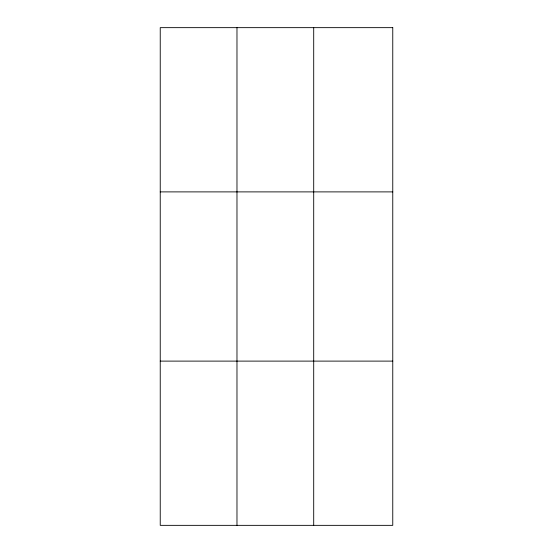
<?xml version="1.0" encoding="UTF-8"?>
<svg xmlns="http://www.w3.org/2000/svg" width="553" height="553" viewBox="0 0 553 553"><rect width="100%" height="100%" fill="white"/><g stroke="black" fill="none" stroke-linecap="round" stroke-linejoin="round"><path stroke-width="0.83" d="M236.974 27.65L236.974 525.35M313.703 27.65L313.703 525.35M160.239 191.891L392.761 191.891M160.239 361.109L392.761 361.109M392.761 27.65L392.761 525.35L160.239 525.35L160.239 27.65L392.761 27.65"/></g></svg>
